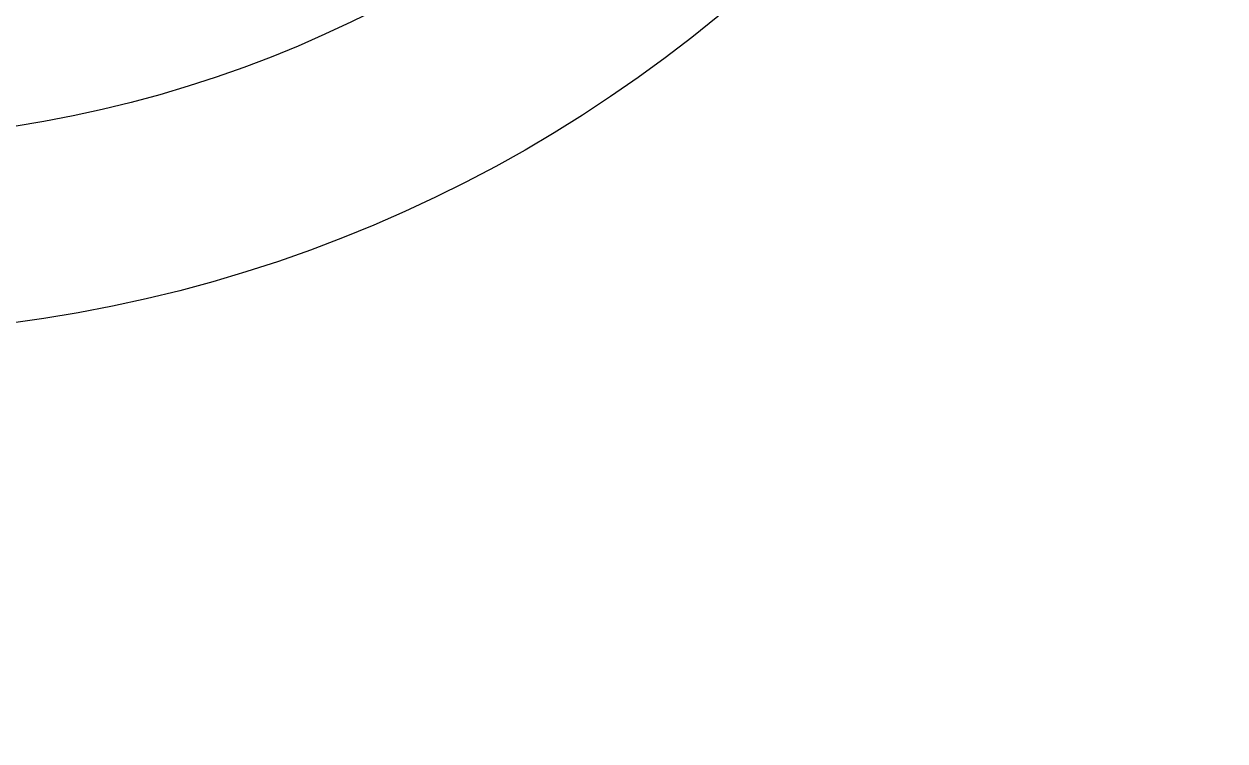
# Model space of a CAD drawing. Header units: millimetres. Extents: x 89051 to 95682, y -130338 to -125649.
# Drawn here: x 92775.78 to 92815.41, y -127080.47 to -127056.81 of the extents above; entities that cross this region are included whole.
import ezdxf

# ---------------------------------------------------------------- set-up
doc = ezdxf.new("R2010")
doc.units = ezdxf.units.MM
doc.header["$LTSCALE"] = 13
doc.linetypes.add('1 实线', pattern=[0])
doc.linetypes.add('CENTER', pattern=[50.8, 31.75, -6.35, 6.35, -6.35])
doc.layers.get('0').update_dxf_attribs({"color": 1, "linetype": 'CENTER'})
doc.layers.add('标注、文本', color=3, linetype='Continuous', lineweight=25)
doc.styles.get("Standard").update_dxf_attribs({"font": 'gbenor.shx', "bigfont": 'gbcbig.shx'})
doc.dimstyles.new('1-15', dxfattribs={"dimscale": 20, "dimtxt": 3.5, "dimasz": 2, "dimexe": 1.5, "dimexo": 0.5, "dimgap": 0.5, "dimtad": 1, "dimtoh": 1, "dimdec": 1, "dimdsep": 46, "dimtxsty": 'Standard', "dimcen": 2.5, "dimclrd": 3, "dimclre": 3, "dimclrt": 3, "dimadec": 0, "dimazin": 2, "dimtfac": 1, "dimtdec": 1, "dimtmove": 0, "dimatfit": 2, "dimfxl": 1, "dimarcsym": 0})

# ---------------------------------------------------------------- blocks, each defined once
blk = doc.blocks.new('*D525')
at = {"layer": 'Defpoints', "color": 0}
for p in [(92769.431, -126980.658), (92769.431, -127044.24), (92638.431, -127080.467)]:
    blk.add_point(p, dxfattribs=at)
at = {"layer": '标注、文本', "color": 3, "lineweight": -2}
for p, q in [((92638.431, -127070.467), (92638.431, -126950.658)), ((92769.431, -127034.24), (92769.431, -126950.658)), ((92678.431, -126980.658), (92729.431, -126980.658))]:
    blk.add_line(p, q, dxfattribs=at)
at = {"layer": '标注、文本', "color": 3}
for points in [[(92678.431, -126973.991), (92678.431, -126987.324), (92638.431, -126980.658)], [(92729.431, -126973.991), (92729.431, -126987.324), (92769.431, -126980.658)]]:
    blk.add_solid(points, dxfattribs=at)
at = {"layer": '标注、文本', "color": 3, "insert": (92703.931, -126935.658), "char_height": 70, "attachment_point": 5}
blk.add_mtext('120', dxfattribs=at)

msp = doc.modelspace()

# ---------------------------------------------------------------- linework, layer by layer
at = {"color": 7, "linetype": '1 实线', "lineweight": 0}
for radius in [45.983, 39.569]:
    msp.add_circle((92769.431, -127021.077), radius, dxfattribs=at)

# ---------------------------------------------------------------- dimensions: what is measured, and where the dimension line sits
at = {"layer": '标注、文本'}
dim = msp.add_linear_dim(base=(92769.431, -126980.658), p1=(92638.431, -127080.467), p2=(92769.431, -127044.24), text='120', dimstyle='1-15', dxfattribs=at)
dim.commit()
dim.dimension.update_dxf_attribs({"geometry": '*D525', "text_midpoint": (92703.931, -126935.658)})

doc.saveas('drawing.dxf')
